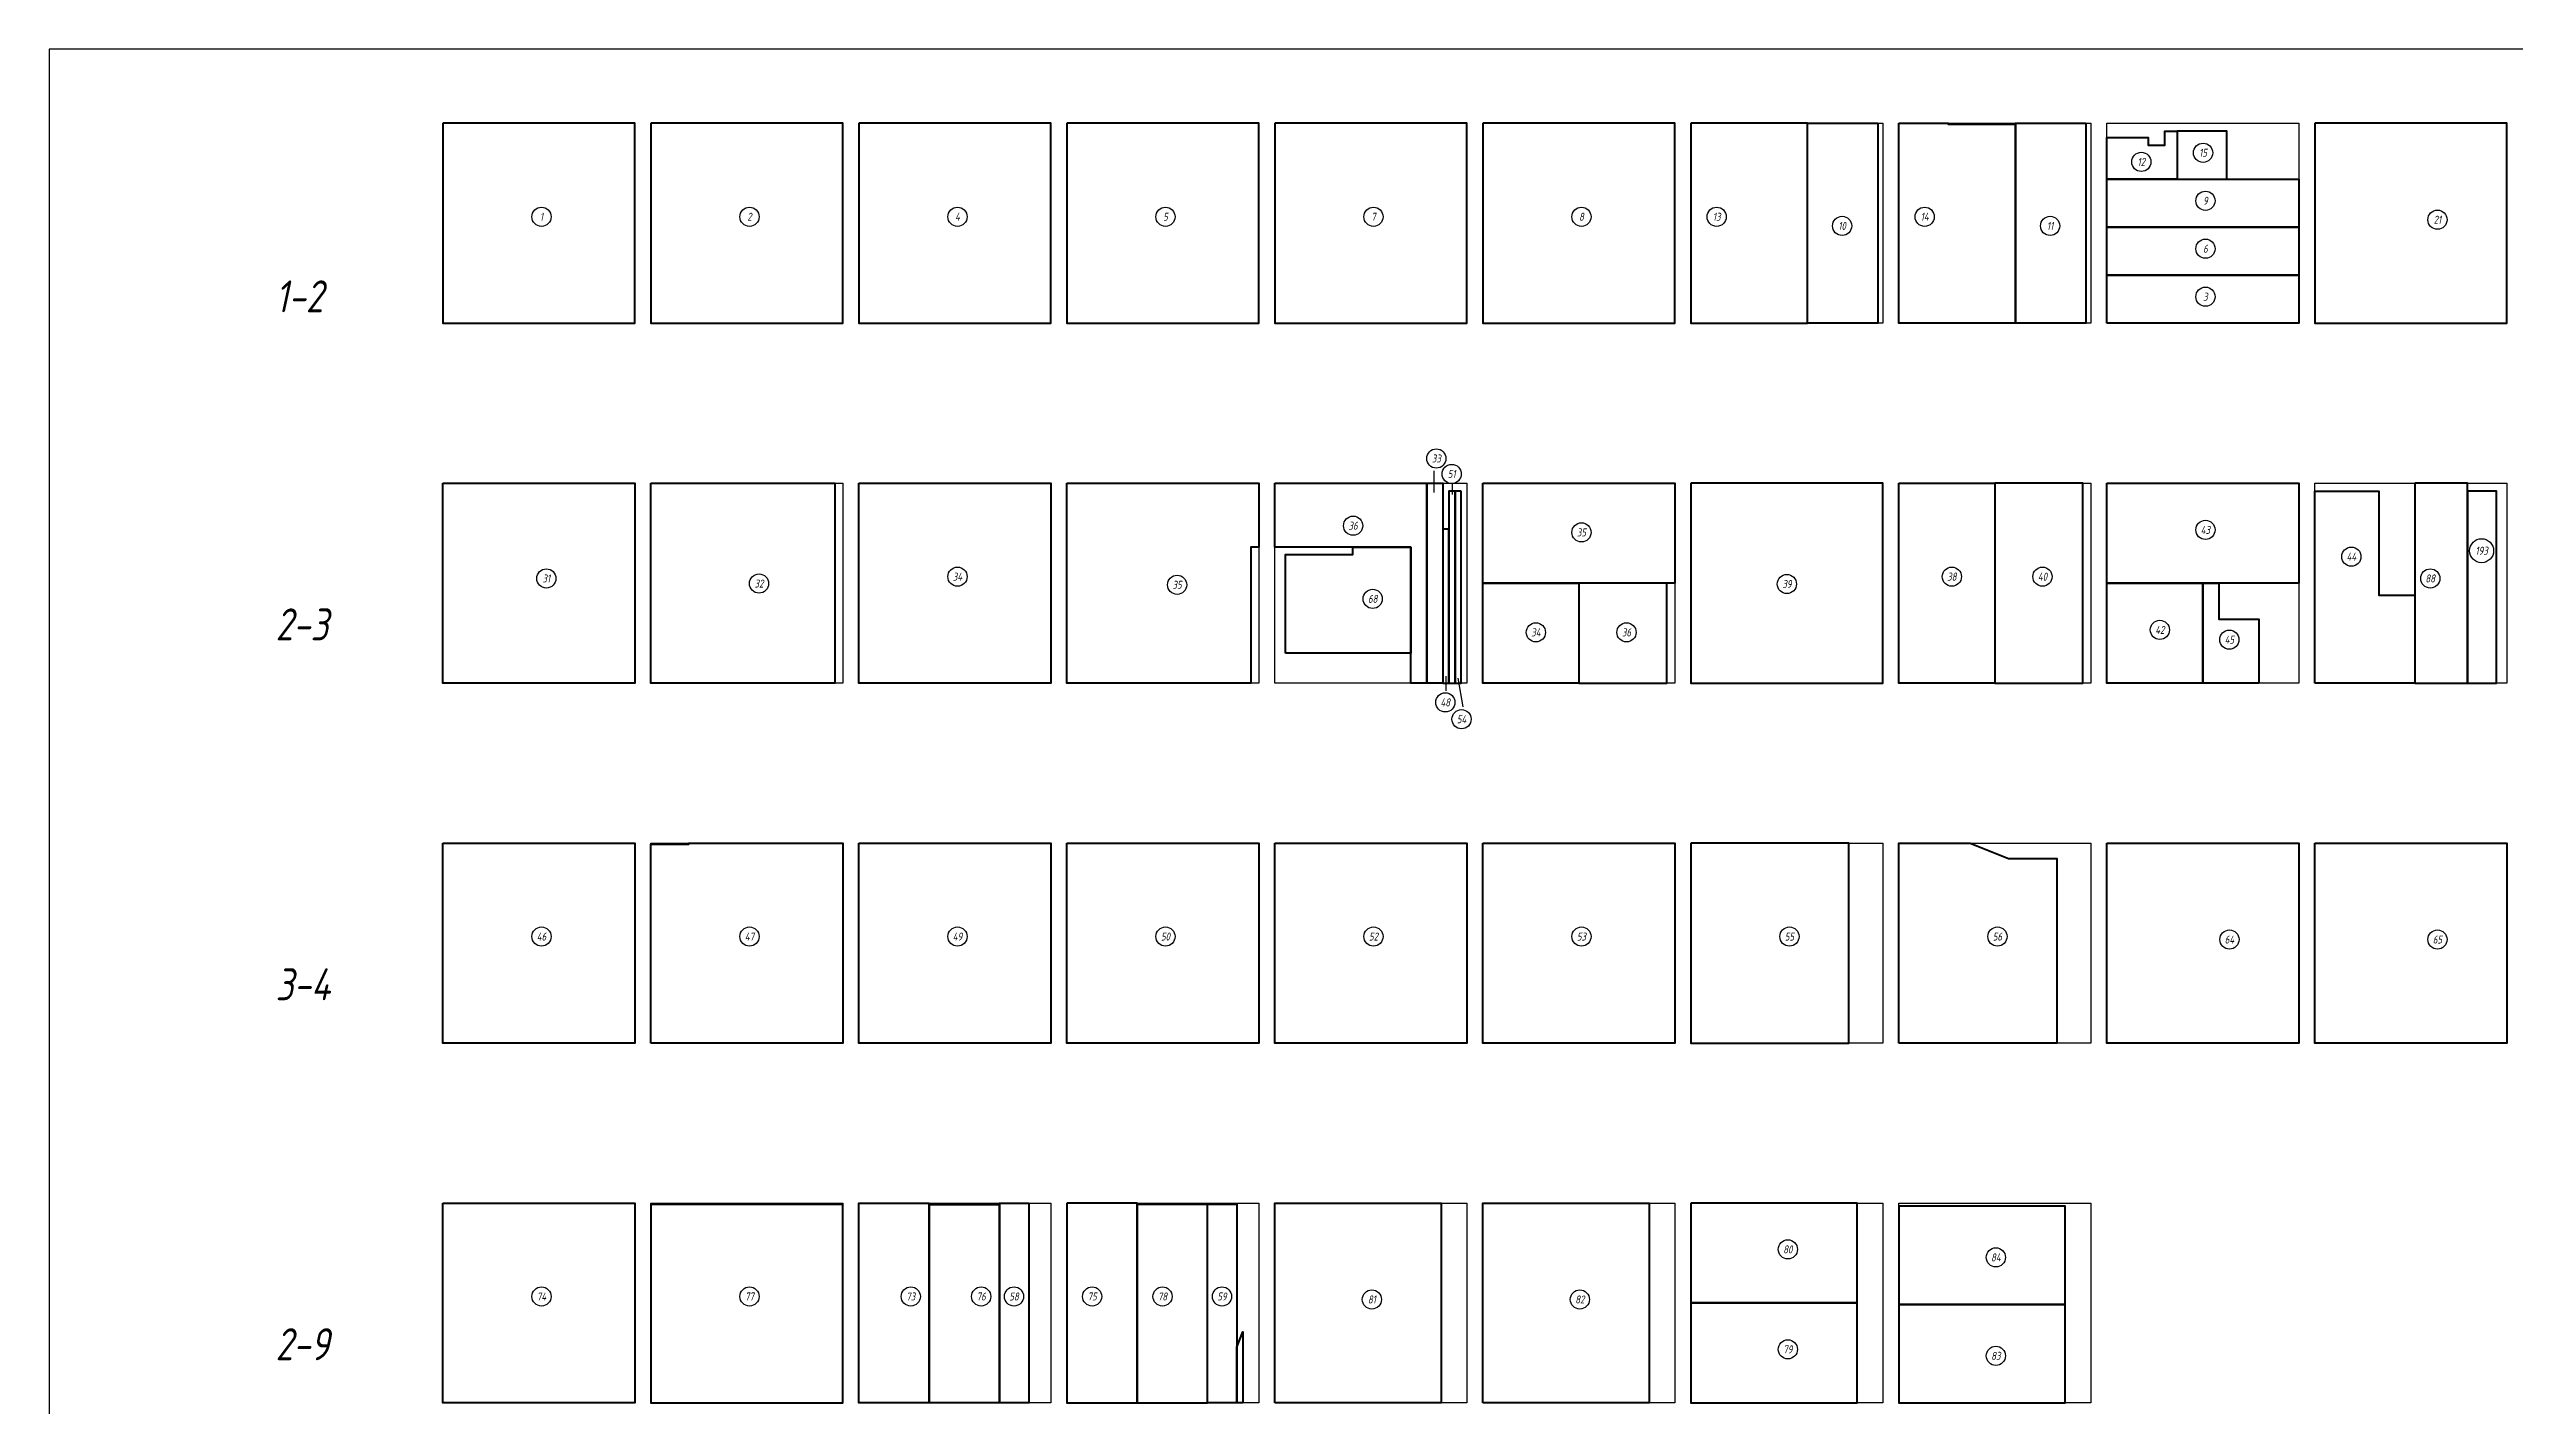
# Model space of a CAD drawing. Header units: millimetres. Extents: x -58926 to 122586, y -58688 to 8347.
# Drawn here: x 32607 to 48017, y -34172 to -25692 of the extents above; entities that cross this region are included whole.
import ezdxf
from ezdxf.enums import TextEntityAlignment as Align

# ---------------------------------------------------------------- set-up
doc = ezdxf.new("R2010")
doc.units = ezdxf.units.MM
doc.layers.add('100 noprint', color=1, linetype='Continuous', plot=False)
doc.layers.add('103 ГВЛ слой 1', color=7, linetype='Continuous')
doc.layers.add('104 ГВЛ слой 2', color=7, linetype='Continuous')
doc.styles.add('ГОСТ-ISOCPEUR', font='isocpeui.ttf', dxfattribs={"width": 0.8})

msp = doc.modelspace()

# ---------------------------------------------------------------- linework, layer by layer
for points in [[(35066.658, -26154.527), (36266.658, -26154.527), (36266.658, -27404.527), (35066.658, -27404.527)], [(36366.658, -26154.527), (37566.658, -26154.527), (37566.658, -27404.527), (36366.658, -27404.527)], [(37666.658, -26154.527), (38866.658, -26154.527), (38866.658, -27404.527), (37666.658, -27404.527)], [(38966.658, -26154.527), (40166.658, -26154.527), (40166.658, -27404.527), (38966.658, -27404.527)], [(40266.658, -26154.527), (41466.658, -26154.527), (41466.658, -27404.527), (40266.658, -27404.527)], [(41566.658, -26154.527), (42766.658, -26154.527), (42766.658, -27404.527), (41566.658, -27404.527)], [(42866.658, -26154.527), (44066.658, -26154.527), (44066.658, -27404.527), (42866.658, -27404.527)], [(44166.658, -26154.527), (45366.658, -26154.527), (45366.658, -27404.527), (44166.658, -27404.527)], [(45466.658, -26154.527), (46666.658, -26154.527), (46666.658, -27404.527), (45466.658, -27404.527)], [(46766.658, -26154.527), (47966.658, -26154.527), (47966.658, -27404.527), (46766.658, -27404.527)], [(35066.658, -28404.527), (36266.658, -28404.527), (36266.658, -29654.527), (35066.658, -29654.527)], [(36366.658, -28404.527), (37566.658, -28404.527), (37566.658, -29654.527), (36366.658, -29654.527)], [(37666.658, -28404.527), (38866.658, -28404.527), (38866.658, -29654.527), (37666.658, -29654.527)], [(38966.658, -28404.527), (40166.658, -28404.527), (40166.658, -29654.527), (38966.658, -29654.527)], [(40266.658, -28404.527), (41466.658, -28404.527), (41466.658, -29654.527), (40266.658, -29654.527)], [(41566.658, -28404.527), (42766.658, -28404.527), (42766.658, -29654.527), (41566.658, -29654.527)], [(42866.658, -28404.527), (44066.658, -28404.527), (44066.658, -29654.527), (42866.658, -29654.527)], [(44166.658, -28404.527), (45366.658, -28404.527), (45366.658, -29654.527), (44166.658, -29654.527)], [(45466.658, -28404.527), (46666.658, -28404.527), (46666.658, -29654.527), (45466.658, -29654.527)], [(46766.658, -28404.527), (47966.658, -28404.527), (47966.658, -29654.527), (46766.658, -29654.527)], [(35066.658, -30654.527), (36266.658, -30654.527), (36266.658, -31904.527), (35066.658, -31904.527)], [(36366.658, -30654.527), (37566.658, -30654.527), (37566.658, -31904.527), (36366.658, -31904.527)], [(37666.658, -30654.527), (38866.658, -30654.527), (38866.658, -31904.527), (37666.658, -31904.527)], [(38966.658, -30654.527), (40166.658, -30654.527), (40166.658, -31904.527), (38966.658, -31904.527)], [(40266.658, -30654.527), (41466.658, -30654.527), (41466.658, -31904.527), (40266.658, -31904.527)], [(41566.658, -30654.527), (42766.658, -30654.527), (42766.658, -31904.527), (41566.658, -31904.527)], [(42866.658, -30654.527), (44066.658, -30654.527), (44066.658, -31904.527), (42866.658, -31904.527)], [(44166.658, -30654.527), (45366.658, -30654.527), (45366.658, -31904.527), (44166.658, -31904.527)], [(45466.658, -30654.527), (46666.658, -30654.527), (46666.658, -31904.527), (45466.658, -31904.527)], [(46766.658, -30654.527), (47966.658, -30654.527), (47966.658, -31904.527), (46766.658, -31904.527)], [(35066.658, -32904.527), (36266.658, -32904.527), (36266.658, -34154.527), (35066.658, -34154.527)], [(36366.658, -32904.527), (37566.658, -32904.527), (37566.658, -34154.527), (36366.658, -34154.527)], [(37666.658, -32904.527), (38866.658, -32904.527), (38866.658, -34154.527), (37666.658, -34154.527)], [(38966.658, -32904.527), (40166.658, -32904.527), (40166.658, -34154.527), (38966.658, -34154.527)], [(40266.658, -32904.527), (41466.658, -32904.527), (41466.658, -34154.527), (40266.658, -34154.527)], [(41566.658, -32904.527), (42766.658, -32904.527), (42766.658, -34154.527), (41566.658, -34154.527)], [(42866.658, -32904.527), (44066.658, -32904.527), (44066.658, -34154.527), (42866.658, -34154.527)], [(44166.658, -32904.527), (45366.658, -32904.527), (45366.658, -34154.527), (44166.658, -34154.527)]]:
    msp.add_lwpolyline(points, close=True)
at = {"layer": '100 noprint'}
msp.add_lwpolyline([(32607.243, -25692.141), (32607.243, -58688.31), (63040.709, -58688.31), (63040.709, -25692.141)], close=True, dxfattribs=at)
at = {"layer": '103 ГВЛ слой 1', "color": 6}
for p, q in [((41263.535, -28462.276), (41263.535, -28328.15)), ((41374.544, -28411.733), (41374.544, -28474.747)), ((41338.919, -29703.706), (41338.919, -29611.918)), ((41443.438, -29801.658), (41412.411, -29623.771))]:
    msp.add_line(p, q, dxfattribs=at)
at = {"layer": '103 ГВЛ слой 1', "color": 6, "lineweight": 40}
for points in [[(35066.658, -26154.527), (35066.658, -27404.527), (36266.658, -27404.527), (36266.658, -26154.527)], [(36366.658, -26154.527), (36366.658, -27404.527), (37566.658, -27404.527), (37566.658, -26154.527)], [(37666.658, -26154.527), (37666.658, -27404.527), (38866.658, -27404.527), (38866.658, -26154.527)], [(38966.658, -26154.527), (38966.658, -27404.527), (40166.658, -27404.527), (40166.658, -26154.527)], [(40266.658, -26154.527), (40266.658, -27404.527), (41466.658, -27404.527), (41466.658, -26154.527)], [(41566.658, -26154.527), (41566.658, -27404.527), (42766.658, -27404.527), (42766.658, -26154.527)], [(42866.658, -26154.527), (42866.658, -27404.527), (43596.658, -27404.527), (43596.658, -26154.527)], [(44036.658, -26154.527), (44036.658, -27404.527), (43596.658, -27404.527), (43596.658, -26154.527)], [(44166.658, -26154.527), (44476.658, -26154.527), (44476.658, -26161.027), (44896.658, -26161.027), (44896.658, -27404.527), (44166.658, -27404.527)], [(45336.658, -26154.527), (45336.658, -27404.527), (44896.658, -27404.527), (44896.658, -26154.527)], [(45466.658, -26504.527), (45466.658, -26244.027), (45726.033, -26244.027), (45726.033, -26291.527), (45830.033, -26291.527), (45830.033, -26204.527), (45906.658, -26204.527), (45906.658, -26504.527)], [(45906.658, -26204.527), (45906.658, -26504.527), (46216.658, -26504.527), (46216.658, -26204.527)], [(45466.658, -26804.527), (45466.658, -26504.527), (46666.658, -26504.527), (46666.658, -26804.527)], [(45466.658, -27104.527), (45466.658, -26804.527), (46666.658, -26804.527), (46666.658, -27104.527)], [(45466.658, -27404.527), (45466.658, -27104.527), (46666.658, -27104.527), (46666.658, -27404.527)], [(35066.658, -28404.527), (36266.658, -28404.527), (36266.658, -29654.527), (35066.658, -29654.527)], [(36366.658, -28404.527), (37516.658, -28404.527), (37516.658, -29654.527), (36366.658, -29654.527)], [(37666.658, -28404.527), (38866.658, -28404.527), (38866.658, -29654.527), (37666.658, -29654.527)], [(38966.658, -28404.527), (40166.658, -28404.527), (40166.658, -28804.527), (40116.658, -28804.527), (40116.658, -29654.527), (38966.658, -29654.527)], [(40266.658, -28404.527), (41216.658, -28404.527), (41216.658, -29654.527), (41116.658, -29654.527), (41116.658, -28804.527), (40266.658, -28804.527)], [(41216.658, -28404.527), (41316.658, -28404.527), (41316.658, -29654.527), (41216.658, -29654.527)], [(41393.658, -28454.527), (41355.158, -28454.527), (41355.158, -29654.527), (41393.658, -29654.527)], [(41432.158, -28454.527), (41393.658, -28454.527), (41393.658, -29654.527), (41432.158, -29654.527)], [(47391.658, -28404.527), (47391.658, -29654.527), (47721.658, -29654.527), (47721.658, -28404.527)], [(47721.658, -29654.527), (47902.158, -29654.527), (47902.158, -28454.527), (47721.658, -28454.527)], [(41355.158, -28692.339), (41316.658, -28692.339), (41316.658, -29654.527), (41355.158, -29654.527)], [(35066.658, -30654.527), (36266.658, -30654.527), (36266.658, -31904.527), (35066.658, -31904.527)], [(36366.658, -31904.527), (36366.658, -30661.027), (36604.471, -30661.027), (36604.471, -30654.527), (37566.658, -30654.527), (37566.658, -31904.527)], [(37666.658, -30654.527), (38866.658, -30654.527), (38866.658, -31904.527), (37666.658, -31904.527)], [(38966.658, -30654.527), (40166.658, -30654.527), (40166.658, -31904.527), (38966.658, -31904.527)], [(40266.658, -30654.527), (41466.658, -30654.527), (41466.658, -31904.527), (40266.658, -31904.527)], [(41566.658, -30654.527), (42766.658, -30654.527), (42766.658, -31904.527), (41566.658, -31904.527)], [(42866.658, -30654.527), (42866.658, -31904.527), (43854.471, -31904.527), (43854.471, -30654.527)], [(44166.658, -31904.527), (44166.658, -30654.527), (44612.204, -30654.527), (44853.768, -30751.027), (45154.471, -30751.027), (45154.471, -31904.527), (44166.658, -31904.527)], [(35066.658, -32904.527), (36266.658, -32904.527), (36266.658, -34154.527), (35066.658, -34154.527)], [(36366.658, -32914.027), (36366.658, -34154.527), (37566.658, -34154.527), (37566.658, -32914.027)], [(38106.658, -32904.527), (38106.658, -34154.527), (37666.658, -34154.527), (37666.658, -32904.527)], [(38546.658, -32914.027), (38546.658, -34154.527), (38106.658, -34154.527), (38106.658, -32914.027)], [(38728.846, -32904.527), (38728.846, -34154.527), (38546.658, -34154.527), (38546.658, -32904.527)], [(38966.658, -32904.527), (38966.658, -34154.527), (39406.658, -34154.527), (39406.658, -32904.527)], [(39406.658, -32914.027), (39406.658, -34154.527), (39846.658, -34154.527), (39846.658, -32914.027)], [(40028.846, -32911.027), (40028.846, -34154.527), (39846.658, -34154.527), (39846.658, -32911.027)], [(40067.346, -34154.527), (40028.846, -34154.527), (40028.846, -33805.356), (40067.346, -33708.98)]]:
    msp.add_lwpolyline(points, close=True, dxfattribs=at)
at = {"layer": '103 ГВЛ слой 1', "color": 6}
for centre, radius in [((45682.848, -26396.241), 60), ((46068.921, -26338.913), 60), ((46083.658, -26638.913), 60), ((35683.658, -26738.913), 60), ((36983.658, -26738.913), 60), ((38283.658, -26738.913), 60), ((39583.658, -26738.913), 60), ((40883.658, -26738.913), 60), ((42183.658, -26738.913), 60), ((43028.921, -26738.913), 60), ((43812.848, -26796.241), 60), ((44328.921, -26738.913), 60), ((45112.848, -26796.241), 60), ((46083.658, -26938.913), 60), ((46083.658, -27238.913), 60), ((41276.675, -28250.273), 60), ((41372.645, -28346.738), 60), ((40756.196, -28670.424), 60), ((47809.949, -28826.737), 75), ((35714.036, -29000.127), 60), ((38283.658, -28988.913), 60), ((47489.036, -29000.127), 60), ((37043.402, -29031.976), 60), ((39656.142, -29039.871), 60), ((41332.801, -29774.976), 60), ((41434.292, -29880.223), 60), ((35683.658, -31238.913), 60), ((36983.658, -31238.913), 60), ((38283.658, -31238.913), 60), ((39583.658, -31238.913), 60), ((40883.658, -31238.913), 60), ((42183.658, -31238.913), 60), ((43483.658, -31238.913), 60), ((44783.658, -31238.913), 60), ((35683.658, -33488.913), 60), ((36983.658, -33488.913), 60), ((37991.626, -33488.913), 60), ((38431.626, -33488.913), 60), ((38636.931, -33488.913), 60), ((39125.322, -33488.913), 60), ((39565.322, -33488.913), 60), ((39936.931, -33488.913), 60)]:
    msp.add_circle(centre, radius, dxfattribs=at)
at = {"layer": '104 ГВЛ слой 2', "color": 3, "lineweight": 40}
for points in [[(46766.658, -26154.527), (46766.658, -27404.527), (47966.658, -27404.527), (47966.658, -26154.527)], [(41566.658, -28404.527), (42766.658, -28404.527), (42766.658, -29029.527), (41566.658, -29029.527)], [(42866.658, -28404.527), (42866.658, -29654.527), (44066.658, -29654.527), (44066.658, -28404.527)], [(44166.658, -28404.527), (44766.658, -28404.527), (44766.658, -29654.527), (44166.658, -29654.527)], [(44766.658, -28404.527), (44766.658, -29654.527), (45316.658, -29654.527), (45316.658, -28404.527)], [(45466.658, -28404.527), (46666.658, -28404.527), (46666.658, -29029.527), (45466.658, -29029.527)], [(46766.658, -29654.527), (46766.658, -28454.527), (47166.658, -28454.527), (47166.658, -29104.527), (47391.658, -29104.527), (47391.658, -29654.527)], [(40334.471, -29468.027), (40334.471, -28849.527), (40754.471, -28849.527), (40754.471, -28804.527), (41116.658, -28804.527), (41116.658, -29468.027)], [(41566.658, -29029.527), (42166.658, -29029.527), (42166.658, -29654.527), (41566.658, -29654.527)], [(42166.658, -29029.527), (42166.658, -29654.527), (42716.658, -29654.527), (42716.658, -29029.527)], [(45466.658, -29029.527), (46066.658, -29029.527), (46066.658, -29654.527), (45466.658, -29654.527)], [(46416.658, -29654.527), (46066.658, -29654.527), (46066.658, -29029.527), (46166.658, -29029.527), (46166.658, -29254.527), (46416.658, -29254.527)], [(45466.658, -30654.527), (46666.658, -30654.527), (46666.658, -31904.527), (45466.658, -31904.527)], [(46766.658, -30654.527), (47966.658, -30654.527), (47966.658, -31904.527), (46766.658, -31904.527)], [(40266.658, -34154.527), (40266.658, -32904.527), (41306.658, -32904.527), (41306.658, -34154.527)], [(41566.658, -34154.527), (41566.658, -32904.527), (42606.658, -32904.527), (42606.658, -34154.527)], [(42866.658, -32904.527), (42866.658, -33529.527), (43906.658, -33529.527), (43906.658, -32904.527)], [(44166.658, -32923.527), (44166.658, -33539.027), (45206.658, -33539.027), (45206.658, -32923.527)], [(42866.658, -33529.527), (42866.658, -34154.527), (43906.658, -34154.527), (43906.658, -33529.527)], [(44166.658, -33539.027), (44166.658, -34154.527), (45206.658, -34154.527), (45206.658, -33539.027)]]:
    msp.add_lwpolyline(points, close=True, dxfattribs=at)
at = {"layer": '104 ГВЛ слой 2', "color": 3}
for centre in [(47533.78, -26757.489), (42183.658, -28712.213), (46083.658, -28696.666), (46995.931, -28863.808), (44498.861, -28988.913), (45065.234, -28988.913), (40878.97, -29127.824), (43467.858, -29035.017), (41898.861, -29337.213), (42465.234, -29337.213), (45798.861, -29321.666), (46233.238, -29382.815), (46233.78, -31257.489), (47533.78, -31257.489), (43473.78, -33194.49), (44773.78, -33244.441), (40873.78, -33507.489), (42173.78, -33507.489), (43473.78, -33819.49), (44773.78, -33859.941)]:
    msp.add_circle(centre, 60, dxfattribs=at)

# ---------------------------------------------------------------- texts
at = {"layer": '100 noprint', "linetype": 'Continuous', "style": 'ГОСТ-ISOCPEUR', "width": 0.8}
for s, p in [('1-2', (34021.354, -27336.833)), ('2-3', (34021.354, -29387.395)), ('3-4', (34021.354, -31637.395)), ('2-9', (34021.354, -33887.395))]:
    msp.add_text(s, height=200, dxfattribs=at).set_placement(p)
at = {"layer": '103 ГВЛ слой 1', "color": 6, "style": 'ГОСТ-ISOCPEUR', "width": 0.8}
for s, p in [('15', (46068.921, -26338.913)), ('12', (45682.848, -26396.241)), ('9', (46083.658, -26638.913)), ('1', (35683.658, -26738.913)), ('2', (36983.658, -26738.913)), ('4', (38283.658, -26738.913)), ('5', (39583.658, -26738.913)), ('7', (40883.658, -26738.913)), ('8', (42183.658, -26738.913)), ('13', (43028.921, -26738.913)), ('10', (43812.848, -26796.241)), ('14', (44328.921, -26738.913)), ('11', (45112.848, -26796.241)), ('6', (46083.658, -26938.913)), ('3', (46083.658, -27238.913)), ('33', (41276.675, -28250.273)), ('51', (41372.645, -28346.738)), ('36', (40756.196, -28670.424)), ('193', (47809.949, -28826.737)), ('34', (38283.658, -28988.913)), ('31', (35714.036, -29000.127)), ('32', (37043.402, -29031.976)), ('35', (39656.142, -29039.871)), ('88', (47489.036, -29000.127)), ('48', (41332.801, -29774.976)), ('54', (41434.292, -29880.223)), ('46', (35683.658, -31238.913)), ('47', (36983.658, -31238.913)), ('49', (38283.658, -31238.913)), ('50', (39583.658, -31238.913)), ('52', (40883.658, -31238.913)), ('53', (42183.658, -31238.913)), ('55', (43483.658, -31238.913)), ('56', (44783.658, -31238.913)), ('74', (35683.658, -33488.913)), ('77', (36983.658, -33488.913)), ('73', (37991.626, -33488.913)), ('76', (38431.626, -33488.913)), ('58', (38636.931, -33488.913)), ('75', (39125.322, -33488.913)), ('78', (39565.322, -33488.913)), ('59', (39936.931, -33488.913))]:
    msp.add_text(s, height=50, dxfattribs=at).set_placement(p, align=Align.MIDDLE)
at = {"layer": '104 ГВЛ слой 2', "color": 3, "style": 'ГОСТ-ISOCPEUR', "width": 0.8}
for s, p in [('21', (47533.78, -26757.489)), ('35', (42183.658, -28712.213)), ('43', (46083.658, -28696.666)), ('38', (44498.861, -28988.913)), ('40', (45065.234, -28988.913)), ('44', (46995.931, -28863.808)), ('68', (40878.97, -29127.824)), ('39', (43467.858, -29035.017)), ('34', (41898.861, -29337.213)), ('36', (42465.234, -29337.213)), ('42', (45798.861, -29321.666)), ('45', (46233.238, -29382.815)), ('64', (46233.78, -31257.489)), ('65', (47533.78, -31257.489)), ('80', (43473.78, -33194.49)), ('84', (44773.78, -33244.441)), ('81', (40873.78, -33507.489)), ('82', (42173.78, -33507.489)), ('79', (43473.78, -33819.49)), ('83', (44773.78, -33859.941))]:
    msp.add_text(s, height=50, dxfattribs=at).set_placement(p, align=Align.MIDDLE)

doc.saveas('drawing.dxf')
